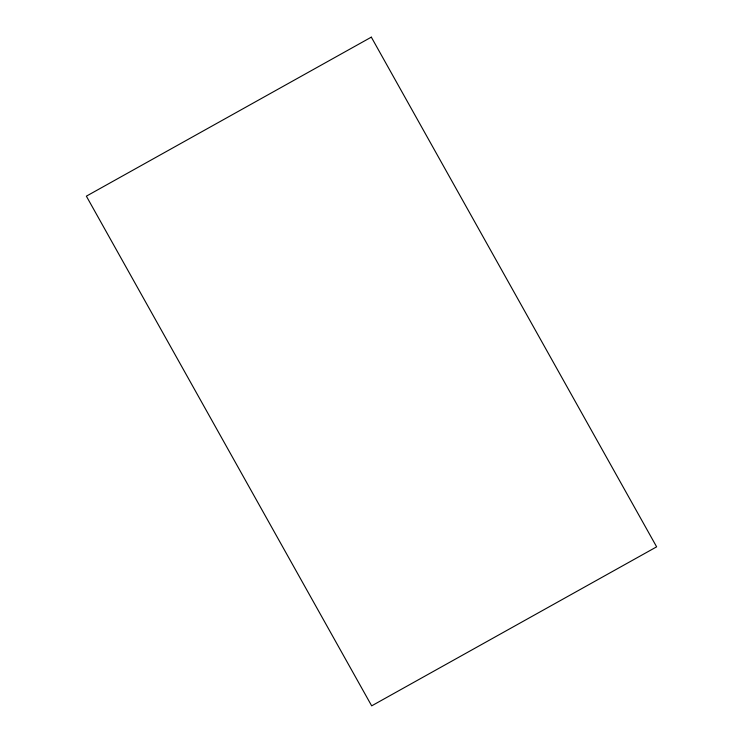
<?xml version="1.0" encoding="UTF-8"?>
<svg xmlns="http://www.w3.org/2000/svg" width="743" height="743" viewBox="0 0 743 743"><rect width="100%" height="100%" fill="white"/><g stroke="black" fill="none" stroke-linecap="round" stroke-linejoin="round"><path stroke-width="1.11" d="M371.324 37.15L86.364 196.161L371.676 705.85L656.636 546.839L371.324 37.15"/></g></svg>
